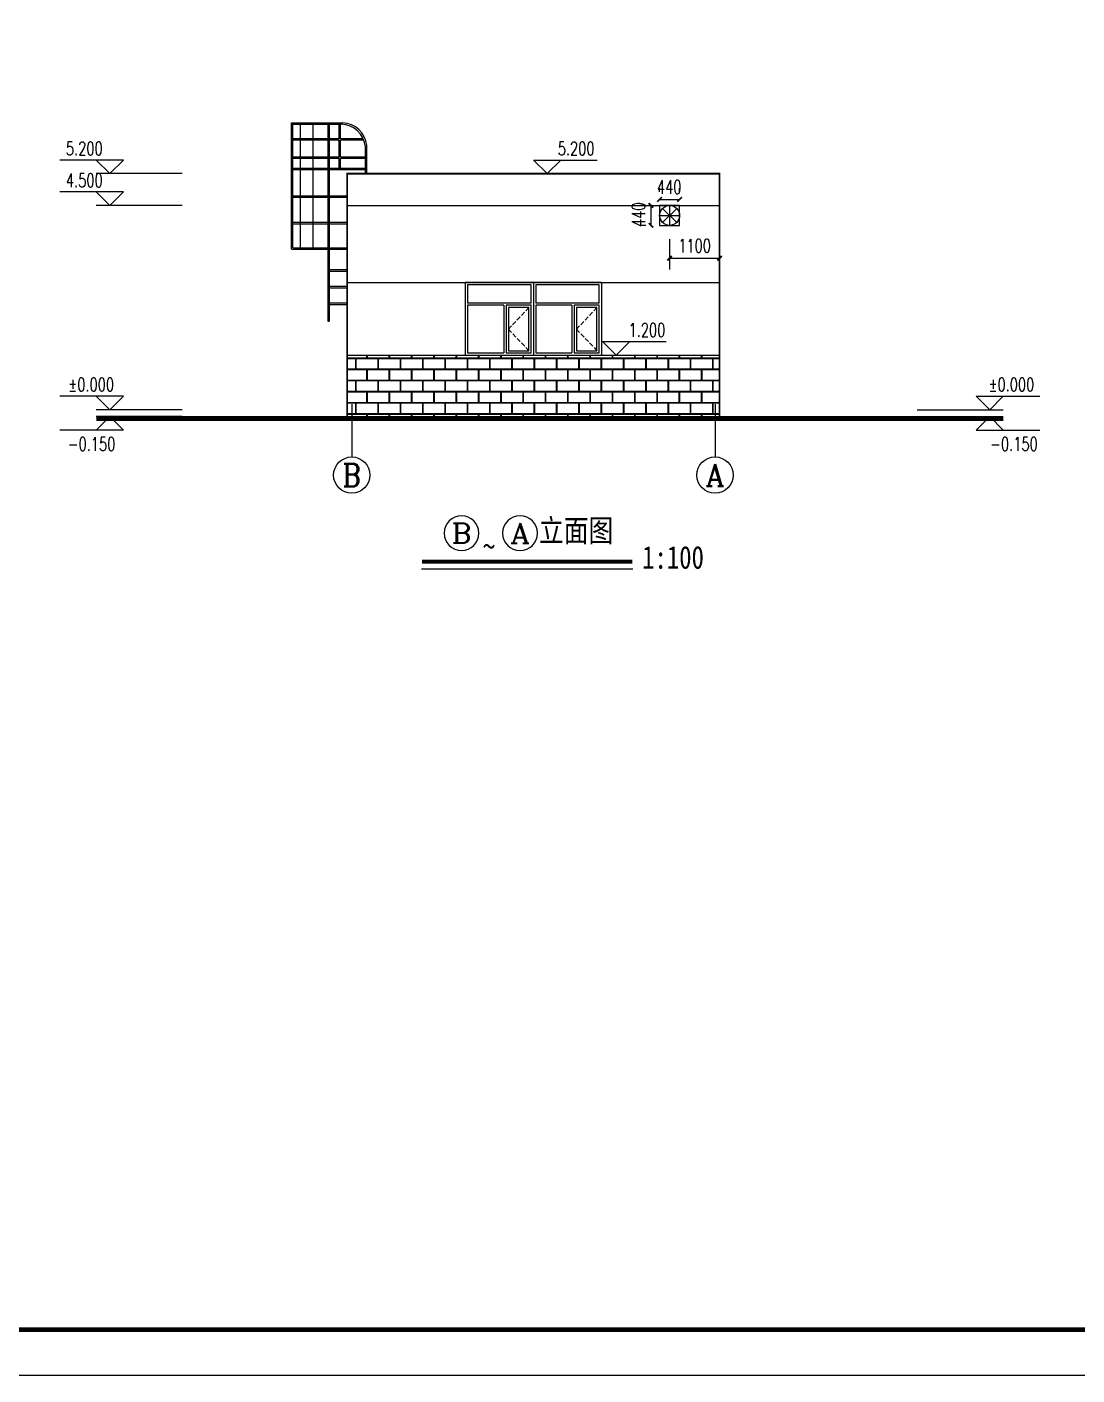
# Model space of a CAD drawing. Extents: x 5109802 to 7068445, y -422737 to 2032183.
# Drawn here: x 5147654 to 5170780, y -422737 to -393037 of the extents above; entities that cross this region are included whole.
import ezdxf
from ezdxf.enums import TextEntityAlignment as Align

# ---------------------------------------------------------------- set-up
doc = ezdxf.new("R2010")
doc.units = 0
doc.header["$LTSCALE"] = 1000
doc.header["$MEASUREMENT"] = 0
doc.linetypes.add('DASH', pattern=[0.35, 0.25, -0.1])
doc.layers.get('0').update_dxf_attribs({"linetype": 'CONTINUOUS'})
doc.layers.get('Defpoints').update_dxf_attribs({"linetype": 'CONTINUOUS'})
doc.layers.add('_0', color=7, linetype='CONTINUOUS', lineweight=25)
for name, color, linetype in [('AXIS', 3, 'CONTINUOUS'), ('AXIS_TEXT', 7, 'CONTINUOUS'), ('DIM_ELEV', 3, 'CONTINUOUS'), ('PUB_TEXT', 7, 'CONTINUOUS'), ('PUB_TITLE', 4, 'CONTINUOUS'), ('TH_DIM', 3, 'CONTINUOUS'), ('WINDOW', 4, 'CONTINUOUS'), ('图名', 15, 'CONTINUOUS'), ('填充', 251, 'CONTINUOUS')]:
    doc.layers.add(name, color=color, linetype=linetype)
doc.styles.add('_TCH_AXIS', font='COMPLEX', dxfattribs={"bigfont": 'GBCBIG'})
doc.styles.add('_TCH_DIM', font='SIMPLEX', dxfattribs={"bigfont": 'GBCBIG'})
doc.styles.add('_TCH_DIM_T3', font='SIMPLEX', dxfattribs={"width": 0.705882, "bigfont": 'GBCBIG'})
doc.styles.add('COMPLEX', font='COMPLEX')
doc.styles.add('宋体', font='', dxfattribs={"width": 0.7})
doc.styles.get('宋体').set_extended_font_data('SimSun')
doc.dimstyles.new('_TCH_ARCH&&100', dxfattribs={"dimtxt": 297.5, "dimasz": 100, "dimexe": 250, "dimexo": 300, "dimgap": 126.25, "dimtad": 1, "dimdec": 0, "dimzin": 0, "dimdsep": 46, "dimtxsty": '_TCH_DIM_T3', "dimblk": 'ARCHTICK', "dimcen": 0.09, "dimclrt": 7, "dimazin": 2, "dimtfac": 1, "dimtdec": 0, "dimtix": 1, "dimtmove": 2, "dimatfit": 3, "dimfxl": 0, "dimtolj": 1, "dimtzin": 0, "dimarcsym": 0})

# ---------------------------------------------------------------- blocks, each defined once
blk = doc.blocks.new('_AXISO')
blk.add_circle((0, 0), 0.5)
at = {"layer": 'AXIS_TEXT', "style": 'COMPLEX', "width": 1.041667}
blk.add_attdef('A', text='', height=0.56, dxfattribs=at).set_placement((-0.25, -0.28), (0.25, -0.28), align=Align.FIT)
blk = doc.blocks.new('_ArchTick')
at = {"color": 0, "linetype": 'ByBlock', "const_width": 0.4}
blk.add_lwpolyline([(-0.5, -0.5), (0.5, 0.5)], dxfattribs=at)
blk = doc.blocks.new('*D273')
at = {"layer": 'Defpoints', "color": 0}
for p in [(5161807, -397409), (5162907, -397409), (5162907, -398133)]:
    blk.add_point(p, dxfattribs=at)
at = {"layer": 'TH_DIM', "color": 0, "lineweight": -2}
for p, q in [((5161807, -397709), (5161807, -398383)), ((5162907, -397709), (5162907, -398383)), ((5161807, -398133), (5162907, -398133))]:
    blk.add_line(p, q, dxfattribs=at)
at = {"layer": 'TH_DIM', "color": 0, "lineweight": -2, "xscale": 100, "yscale": 100, "zscale": 100, "rotation": 180}
blk.add_blockref('_ArchTick', (5161807, -398133), dxfattribs=at)
at = {"layer": 'TH_DIM', "color": 0, "lineweight": -2, "xscale": 100, "yscale": 100, "zscale": 100}
blk.add_blockref('_ArchTick', (5162907, -398133), dxfattribs=at)
at = {"layer": 'TH_DIM', "color": 7, "insert": (5162357, -397858), "char_height": 297.5, "attachment_point": 5, "style": '_TCH_DIM_T3'}
blk.add_mtext('\\A1;1100', dxfattribs=at)
blk = doc.blocks.new('*D274')
at = {"layer": 'Defpoints', "color": 0}
for p in [(5161398, -396969), (5161587, -396969), (5161587, -397409)]:
    blk.add_point(p, dxfattribs=at)
at = {"layer": 'TH_DIM', "color": 0, "lineweight": -2}
for p, q in [((5161287, -396969), (5161148, -396969)), ((5161398, -397409), (5161398, -396969)), ((5161287, -397409), (5161148, -397409))]:
    blk.add_line(p, q, dxfattribs=at)
at = {"layer": 'TH_DIM', "color": 0, "lineweight": -2, "xscale": 100, "yscale": 100, "zscale": 100}
for p, rotation in [((5161398, -396969), 90), ((5161398, -397409), 270)]:
    blk.add_blockref('_ArchTick', p, dxfattribs=dict(at, rotation=rotation))
at = {"layer": 'TH_DIM', "color": 7, "insert": (5161123, -397173), "char_height": 297.5, "attachment_point": 5, "rotation": 90, "style": '_TCH_DIM_T3'}
blk.add_mtext('\\A1;440', dxfattribs=at)
blk = doc.blocks.new('*D275')
at = {"layer": 'Defpoints', "color": 0}
for p in [(5161587, -396969), (5162027, -396837), (5162027, -396969)]:
    blk.add_point(p, dxfattribs=at)
at = {"layer": 'TH_DIM', "color": 0, "lineweight": -2}
for p, q in [((5161587, -396669), (5161587, -396587)), ((5162027, -396669), (5162027, -396587)), ((5161587, -396837), (5162027, -396837))]:
    blk.add_line(p, q, dxfattribs=at)
at = {"layer": 'TH_DIM', "color": 0, "lineweight": -2, "xscale": 100, "yscale": 100, "zscale": 100, "rotation": 180}
blk.add_blockref('_ArchTick', (5161587, -396837), dxfattribs=at)
at = {"layer": 'TH_DIM', "color": 0, "lineweight": -2, "xscale": 100, "yscale": 100, "zscale": 100}
blk.add_blockref('_ArchTick', (5162027, -396837), dxfattribs=at)
at = {"layer": 'TH_DIM', "color": 7, "insert": (5161799, -396562), "char_height": 297.5, "attachment_point": 5, "style": '_TCH_DIM_T3'}
blk.add_mtext('\\A1;440', dxfattribs=at)

msp = doc.modelspace()

# ---------------------------------------------------------------- hatches: boundary and pattern name
at = {"layer": '填充'}
h = msp.add_hatch(dxfattribs=at)
h.set_pattern_fill('AR-B816C', color=256, scale=200)
h.set_pattern_definition([(0, (-5613298.38, 335264.58), (245.692378, 245.692378), [479.867928, -11.51682]), (0, (-5613544.07, 335276.1), (245.692378, 245.692378), [479.867928, -11.51682]), (90, (-5613298.38, 335264.58), (-245.692378, 245.692378), [-257.20918, 234.175548]), (90, (-5613309.9, 335264.58), (-245.692378, 245.692378), [-257.20918, 234.175548])])
edge = h.paths.add_edge_path()
edge.add_line((5162907.4, -401619.2), (5162907.4, -400269.2))
edge.add_line((5162907.4, -400269.2), (5162307.4, -400269.2))
edge.add_line((5162307.4, -400269.2), (5160501.4, -400269.2))
edge.add_arc((5160474.6, -400269.2), 26.8, -179.99948, 0.00052, ccw=False)
edge.add_line((5160447.8, -400269.2), (5158807.4, -400269.2))
edge.add_line((5158807.4, -400269.2), (5158807.4, -400269.2))
edge.add_line((5158807.4, -400269.2), (5157307.4, -400269.2))
edge.add_line((5157307.4, -400269.2), (5155807.4, -400269.2))
edge.add_line((5155807.4, -400269.2), (5154707.4, -400269.2))
edge.add_line((5154707.4, -400269.2), (5154707.4, -401619.2))
edge.add_line((5154707.4, -401619.2), (5162907.4, -401619.2))

# ---------------------------------------------------------------- linework, layer by layer
at = {"color": 8}
for p, q in [((5153477.4, -395151.2), (5154601.5, -395151.2)), ((5153477.4, -397935.5), (5153477.4, -395151.2)), ((5153507.4, -397905.5), (5153507.4, -395151.2)), ((5153507.4, -395181.2), (5154571.5, -395181.2)), ((5153677.9, -397905.5), (5153677.9, -395151.2)), ((5153959.1, -397905.5), (5153959.1, -395151.2)), ((5154277.4, -395181.2), (5154277.4, -399519.2)), ((5154307.4, -395181.2), (5154307.4, -399519.2)), ((5154528.4, -395499.9), (5154528.4, -395181.2)), ((5154558.4, -395499.9), (5154558.4, -395181.2)), ((5154277.4, -395499.9), (5153507.4, -395499.9)), ((5154277.4, -395529.9), (5153507.4, -395529.9)), ((5154528.4, -395499.9), (5154307.4, -395499.9)), ((5154528.4, -395529.9), (5154307.4, -395529.9)), ((5154528.4, -395904.2), (5154528.4, -395529.9)), ((5155060.2, -395499.9), (5154558.4, -395499.9)), ((5155072.8, -395529.9), (5154558.4, -395529.9)), ((5154558.4, -395904.2), (5154558.4, -395529.9)), ((5155107.4, -396269), (5155107.4, -395681.2)), ((5155137.4, -396269), (5155137.4, -395651.2)), ((5154277.4, -395904.2), (5153507.4, -395904.2)), ((5154277.4, -395934.2), (5153507.4, -395934.2)), ((5153507.4, -396151.2), (5154277.4, -396151.2)), ((5153507.4, -396181.2), (5154277.4, -396181.2)), ((5154528.4, -395904.2), (5154307.4, -395904.2)), ((5154528.4, -395934.2), (5154307.4, -395934.2)), ((5154307.4, -396151.2), (5155107.4, -396151.2)), ((5154307.4, -396181.2), (5155107.4, -396181.2)), ((5154528.4, -396151.2), (5154528.4, -395934.2)), ((5155107.4, -395904.2), (5154558.4, -395904.2)), ((5155107.4, -395934.2), (5154558.4, -395934.2)), ((5154558.4, -396151.2), (5154558.4, -395934.2)), ((5153507.4, -396757.2), (5154277.4, -396757.2)), ((5153507.4, -396787.2), (5154277.4, -396787.2)), ((5154307.4, -396757.2), (5154707.4, -396757.2)), ((5154307.4, -396787.2), (5154707.4, -396787.2)), ((5153507.4, -397341.2), (5154277.4, -397341.2)), ((5153507.4, -397371.2), (5154277.4, -397371.2)), ((5154307.4, -397341.2), (5154707.4, -397341.2)), ((5154307.4, -397371.2), (5154707.4, -397371.2)), ((5153477.4, -397935.5), (5154707.4, -397935.5)), ((5153507.4, -397905.5), (5154707.4, -397905.5)), ((5154707.4, -398389.4), (5154307.4, -398389.4)), ((5154307.4, -398419.4), (5154707.4, -398419.4)), ((5154707.4, -398755.1), (5154307.4, -398755.1)), ((5154307.4, -398785.1), (5154707.4, -398785.1)), ((5154707.4, -399120.9), (5154307.4, -399120.9)), ((5154307.4, -399150.9), (5154707.4, -399150.9)), ((5154277.4, -399519.2), (5154307.4, -399519.2))]:
    msp.add_line(p, q, dxfattribs=at)
at = {"color": 0}
for p, q in [((5161651.8, -397344.6), (5161962.9, -397033.5)), ((5161651.8, -397033.5), (5161962.9, -397344.6)), ((5161807.4, -396969), (5161807.4, -397409)), ((5161587.4, -397189), (5162027.4, -397189))]:
    msp.add_line(p, q, dxfattribs=at)
msp.add_lwpolyline([(5161587.4, -397409), (5162027.4, -397409), (5162027.4, -396969), (5161587.4, -396969)], close=True, dxfattribs=at)
msp.add_circle((5161807.4, -397189), 220, dxfattribs=at)
at = {"color": 8}
for centre in [(5154564.5, -395726), (5154594.5, -395696)]:
    msp.add_arc(centre, 544.8, 4.7132, 89.26058, dxfattribs=at)
at = {"layer": '_0', "color": 0}
msp.add_line((5149177.7, -401619.2), (5169156.9, -401619.2), dxfattribs=at)
for points, const_width in [([(5154707.4, -401619.2), (5154707.4, -396269), (5162907.4, -396269), (5162907.4, -401619.2), (5162907.4, -401619.2)], 40), ([(5149177.7, -401669.2), (5169156.9, -401669.2)], 100)]:
    msp.add_lwpolyline(points, dxfattribs=dict(at, const_width=const_width))
at = {"layer": 'AXIS'}
for p, q in [((5154807.4, -401345.2), (5154807.4, -402510.2)), ((5162807.4, -401345.2), (5162807.4, -402510.2))]:
    msp.add_line(p, q, dxfattribs=at)
for centre in [(5154807.4, -402910.2), (5162807.4, -402910.2)]:
    msp.add_circle(centre, 400, dxfattribs=at)
at = {"layer": 'DIM_ELEV'}
for p, q in [((5149777.7, -395969), (5148373.7, -395969)), ((5149477.7, -396269), (5149177.7, -395969)), ((5149477.7, -396269), (5149777.7, -395969)), ((5159109.9, -396269), (5158809.9, -395969)), ((5158809.9, -395969), (5160213.9, -395969)), ((5159109.9, -396269), (5159409.9, -395969)), ((5151075, -396269), (5149177.7, -396269)), ((5149777.7, -396669), (5148373.7, -396669)), ((5149477.7, -396969), (5149177.7, -396669)), ((5149477.7, -396969), (5149777.7, -396669)), ((5151075, -396969), (5149177.7, -396969)), ((5160628.5, -400269.2), (5160328.5, -399969.2)), ((5160328.5, -399969.2), (5161732.5, -399969.2)), ((5160628.5, -400269.2), (5160928.5, -399969.2)), ((5149777.7, -401169.2), (5148373.7, -401169.2)), ((5149477.7, -401469.2), (5149177.7, -401169.2)), ((5149477.7, -401469.2), (5149777.7, -401169.2)), ((5168856.9, -401469.2), (5168556.9, -401169.2)), ((5168556.9, -401169.2), (5169960.9, -401169.2)), ((5168856.9, -401469.2), (5169156.9, -401169.2)), ((5151075, -401469.2), (5149177.7, -401469.2)), ((5167259.5, -401469.2), (5169156.9, -401469.2)), ((5149477.7, -401619.2), (5149177.7, -401919.2)), ((5151075, -401619.2), (5149177.7, -401619.2)), ((5149477.7, -401619.2), (5149777.7, -401919.2)), ((5167259.5, -401619.2), (5169156.9, -401619.2)), ((5168856.9, -401619.2), (5168556.9, -401919.2)), ((5168856.9, -401619.2), (5169156.9, -401919.2)), ((5149777.7, -401919.2), (5148373.7, -401919.2)), ((5168556.9, -401919.2), (5169960.9, -401919.2))]:
    msp.add_line(p, q, dxfattribs=at)
at = {"layer": 'PUB_TITLE', "color": 4}
msp.add_lwpolyline([(5109807.2, -422737.3), (5193907.2, -422737.3), (5193907.2, -363337.3), (5109807.2, -363337.3)], close=True, dxfattribs=at)
at = {"layer": 'PUB_TITLE', "color": 4, "const_width": 100}
msp.add_lwpolyline([(5112307.2, -421737.3), (5192907.2, -421737.3), (5192907.2, -364337.3), (5112307.2, -364337.3)], close=True, dxfattribs=at)
at = {"layer": 'WINDOW'}
for p, q in [((5158807.4, -398669.2), (5158807.4, -400269.2)), ((5160307.4, -398669.2), (5160307.4, -400269.2)), ((5158757.4, -399118.9), (5157357.4, -399118.9)), ((5160257.4, -399118.9), (5158857.4, -399118.9)), ((5158157.4, -399168.9), (5157357.4, -399168.9)), ((5158157.4, -399168.9), (5158157.4, -400219.2)), ((5158757.4, -399168.9), (5158207.4, -399168.9)), ((5158207.4, -399168.9), (5158207.4, -400219.2)), ((5159657.4, -399168.9), (5158857.4, -399168.9)), ((5159657.4, -399168.9), (5159657.4, -400219.2)), ((5160257.4, -399168.9), (5159707.4, -399168.9)), ((5159707.4, -399168.9), (5159707.4, -400219.2))]:
    msp.add_line(p, q, dxfattribs=at)
at = {"layer": 'WINDOW', "linetype": 'DASH', "ltscale": 0.4}
for p, q in [((5158707.4, -399218.9), (5158257.4, -399694.1)), ((5160207.4, -399218.9), (5159757.4, -399694.1)), ((5158257.4, -399694.1), (5158707.4, -400169.2)), ((5159757.4, -399694.1), (5160207.4, -400169.2))]:
    msp.add_line(p, q, dxfattribs=at)
at = {"layer": 'WINDOW'}
for points in [[(5158807.4, -398669.2), (5157307.4, -398669.2), (5157307.4, -400269.2), (5158807.4, -400269.2)], [(5158757.4, -399118.9), (5158757.4, -398719.2), (5157357.4, -398719.2), (5157357.4, -399118.9)], [(5160307.4, -398669.2), (5158807.4, -398669.2), (5158807.4, -400269.2), (5160307.4, -400269.2)], [(5160257.4, -399118.9), (5160257.4, -398719.2), (5158857.4, -398719.2), (5158857.4, -399118.9)], [(5157357.4, -399168.9), (5157357.4, -400219.2), (5158157.4, -400219.2)], [(5158207.4, -400219.2), (5158757.4, -400219.2), (5158757.4, -399168.9)], [(5158857.4, -399168.9), (5158857.4, -400219.2), (5159657.4, -400219.2)], [(5159707.4, -400219.2), (5160257.4, -400219.2), (5160257.4, -399168.9)]]:
    msp.add_lwpolyline(points, dxfattribs=at)
for points in [[(5158707.4, -399218.9), (5158257.4, -399218.9), (5158257.4, -400169.2), (5158707.4, -400169.2)], [(5160207.4, -399218.9), (5159757.4, -399218.9), (5159757.4, -400169.2), (5160207.4, -400169.2)]]:
    msp.add_lwpolyline(points, close=True, dxfattribs=at)
at = {"layer": '图名'}
msp.add_line((5156341.3, -404976.5), (5160998, -404976.5), dxfattribs=at)
at = {"layer": '图名', "const_width": 84}
msp.add_lwpolyline([(5156353.1, -404816.7), (5160986.2, -404816.7)], dxfattribs=at)
at = {"layer": '填充'}
for p, q in [((5154707.4, -396969), (5162907.4, -396969)), ((5154707.4, -398669.2), (5162907.4, -398669.2)), ((5154707.4, -400269.2), (5162907.4, -400269.2))]:
    msp.add_line(p, q, dxfattribs=at)

# ---------------------------------------------------------------- block references
at = {"layer": 'AXIS'}
ref = msp.add_blockref('_AXISO', (5157224.4, -404189.7), dxfattribs=dict(at, xscale=-768, yscale=768, zscale=768))
ref.add_attrib('A', 'B', dxfattribs={"layer": 'AXIS_TEXT', "height": 434.4, "style": '_TCH_AXIS', "width": 1.235294}).set_placement((5157007.2, -404406.9), (5157441.6, -404406.9), align=Align.FIT)
ref = msp.add_blockref('_AXISO', (5158512.6, -404189.7), dxfattribs=dict(at, xscale=-768, yscale=768, zscale=768))
ref.add_attrib('A', 'A', dxfattribs={"layer": 'AXIS_TEXT', "height": 434.4, "style": '_TCH_AXIS', "width": 1.166667}).set_placement((5158295.4, -404406.9), (5158729.9, -404406.9), align=Align.FIT)

# ---------------------------------------------------------------- texts
at = {"layer": 'AXIS_TEXT', "style": '_TCH_AXIS'}
for s, height, p, p2 in [('B', 497.4, (5154606, -403158.9), (5155008.7, -403158.9)), ('A', 485.9, (5162599.1, -403153.1), (5163015.6, -403153.1))]:
    msp.add_text(s, height=height, dxfattribs=at).set_placement(p, p2, align=Align.FIT)
at = {"layer": 'PUB_TEXT', "style": '_TCH_DIM', "width": 0.705882}
for s, p in [('5.200', (5148511.7, -395864)), ('5.200', (5159343.9, -395864)), ('4.500', (5148511.7, -396564)), ('1.200', (5160902.5, -399864.2)), ('%%P0.000', (5148563.7, -401064.2)), ('%%P0.000', (5168830.9, -401064.2)), ('-0.150', (5148555.7, -402374.2)), ('-0.150', (5168870.9, -402374.2))]:
    msp.add_text(s, height=297.5, dxfattribs=at).set_placement(p)
at = {"layer": '图名', "style": '宋体', "width": 0.8}
for s, p in [('立面图', (5158930.9, -404383.8)), ('~', (5157692.8, -404731.1)), ('1:100', (5161202.1, -404972.8))]:
    msp.add_text(s, height=500, dxfattribs=at).set_placement(p)

# ---------------------------------------------------------------- dimensions: what is measured, and where the dimension line sits
at = {"layer": 'TH_DIM', "color": 0}
for base, p1, p2, angle, picture, middle in [((5162027.4, -396837.5), (5161587.4, -396969), (5162027.4, -396969), 0, '*D275', (5161799.4, -396562.5)), ((5161397.9, -396969), (5161587.4, -397409), (5161587.4, -396969), 90, '*D274', (5161122.9, -397172.6))]:
    dim = msp.add_linear_dim(base=base, p1=p1, p2=p2, angle=angle, dimstyle='_TCH_ARCH&&100', dxfattribs=at)
    dim.commit()
    dim.dimension.update_dxf_attribs({"geometry": picture, "text_midpoint": middle, "dimtype": 129})
dim = msp.add_aligned_dim(p1=(5161807.4, -397409), p2=(5162907.4, -397409), distance=-723.8, dimstyle='_TCH_ARCH&&100', dxfattribs=at)
dim.commit()
dim.dimension.update_dxf_attribs({"geometry": '*D273', "text_midpoint": (5162357.4, -397857.8)})

doc.saveas('drawing.dxf')
